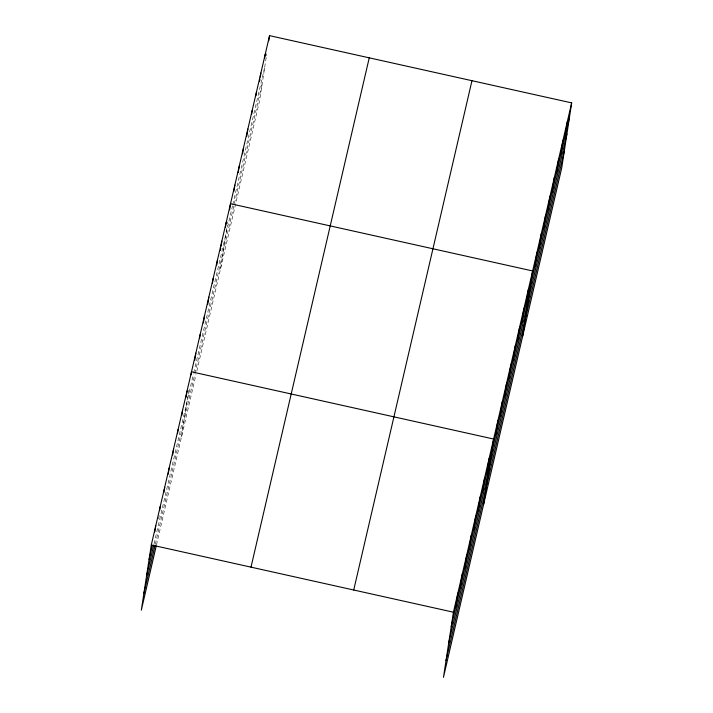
<?xml version="1.0" encoding="UTF-8"?>
<svg xmlns="http://www.w3.org/2000/svg" width="713" height="713" viewBox="0 0 713 713"><rect width="100%" height="100%" fill="white"/><g stroke="black" fill="none" stroke-linecap="round" stroke-linejoin="round"><path stroke-width="0.53" stroke-dasharray="3.56 2.67" d="M181.539 436.944L188.731 389.94M220.558 268.872L227.18 225.584M227.465 223.722L227.75 221.868M266.199 57.512L259.577 100.8L196.227 373.657M266.484 55.65L266.769 53.787M158.527 518.77L159.266 515.561M153.981 544.055L193.481 373.906M193.722 372.872L232.5 205.834M232.741 204.8L264.781 66.808M155.309 544.206L194.694 374.557M194.934 373.523L262.134 84.054M156.468 544.91L195.986 374.699"/><path stroke-width="1.07" d="M571.666 102.886L453.423 612.2L443.45 677.35L561.701 168.036L571.666 102.886L269.55 35.65L151.299 544.964L141.334 610.114L156.218 545.98M154.819 531.907L155.764 525.731M159.605 510.606L160.238 506.488M163.91 492.398L164.703 487.246M168.223 474.181L169.168 468.004M172.689 454.939L173.633 448.762M177.475 433.638L178.107 429.52M181.779 415.429L182.573 410.278M186.093 397.221L187.038 391.036M191.031 374.886L191.503 371.803L493.628 439.03L483.655 504.18M194.738 360.332L195.843 353.122M199.542 338.568L200.175 334.45M203.41 322.98L204.515 315.779M207.741 304.308L208.847 297.098M212.394 283.578L213.187 278.426M216.734 264.897L217.518 259.746M220.433 250.343L220.754 248.284M221.066 246.226L221.85 241.074M225.406 227.545L226.19 222.403M229.577 209.907L230.522 203.722L532.647 270.958L522.682 336.108M233.917 191.227L234.862 185.05M238.249 172.555L239.194 166.379M242.589 153.883L243.534 147.698M246.76 136.236L247.866 129.026M251.573 114.472L252.206 110.346M255.905 95.792L256.537 91.674M259.612 81.237L259.933 79.179M260.245 77.12L260.878 73.002M264.576 58.448L265.209 54.322M268.756 40.801L269.55 35.65M455.687 607.378L457.889 592.958M460.152 588.136L462.354 573.715M464.618 568.894L466.828 554.482M469.083 549.661L471.293 535.24M473.548 530.419L475.758 515.998M478.022 511.176L480.223 496.756M482.487 491.934L484.688 477.514M486.952 472.692L489.163 458.272M495.758 434.778L497.959 420.358M500.089 416.107L502.3 401.686M504.43 397.426L506.631 383.006M508.761 378.755L510.971 364.334M513.102 360.074L515.303 345.662M517.433 341.402L519.643 326.982M521.773 322.731L523.975 308.31M526.105 304.05L528.315 289.63M534.777 266.707L536.987 252.286M539.108 248.026L541.319 233.606M543.449 229.354L545.65 214.934M547.78 210.683L549.99 196.262M552.12 192.002L554.322 177.582M556.452 173.33L558.662 158.91M560.792 154.65L562.994 140.238M565.124 135.978L567.334 121.558M149.097 559.384L152.324 545.49M146.53 576.131L153.732 545.124M143.892 593.376L155.06 545.276M251.003 567.156L369.245 57.833M353.719 590.016L471.97 80.694M451.213 626.62L569.464 117.306M448.655 643.358L566.897 134.044M446.017 660.612L564.259 151.29M151.299 544.964L453.423 612.2"/></g></svg>
